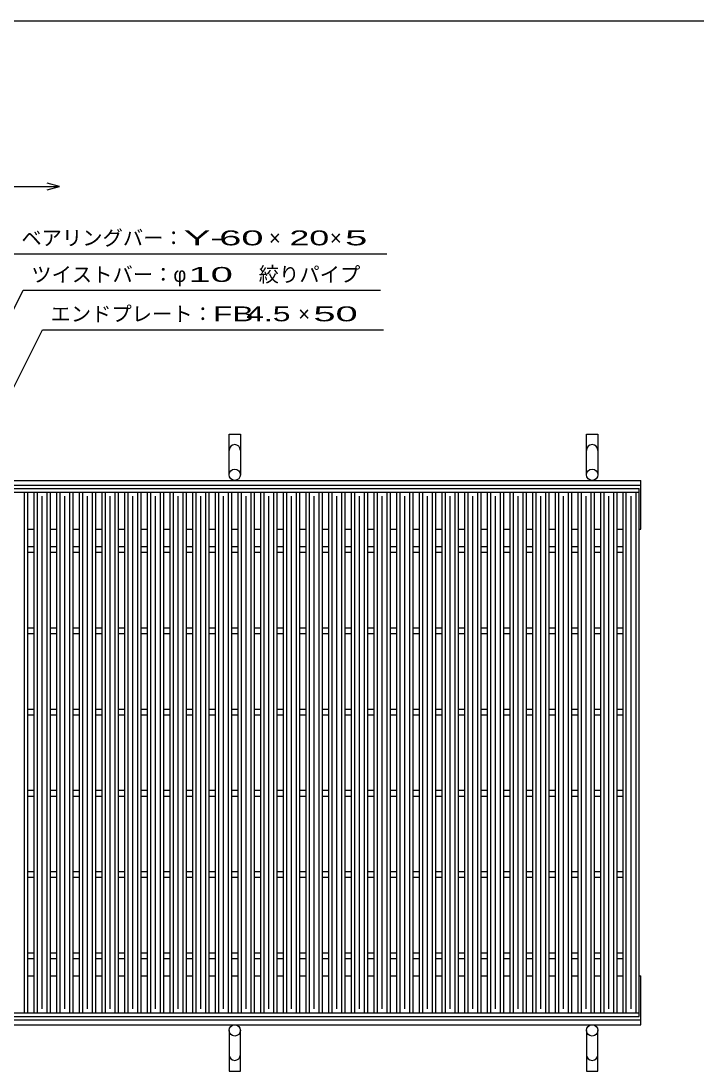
# Model space of a CAD drawing. Units: millimetres, scale not verified. Extents: x -1820 to 1724, y -1285 to 1059.
# Drawn here: x -1191 to -359, y -234 to 1059 of the extents above; entities that cross this region are included whole.
import ezdxf
from ezdxf.enums import TextEntityAlignment as Align

# ---------------------------------------------------------------- set-up
doc = ezdxf.new("R2010")
doc.units = ezdxf.units.MM
doc.header["$LTSCALE"] = 10
for name, color, linetype, lineweight in [('0_2', 150, 'Continuous', 25), ('16', 3, 'Continuous', 25), ('19', 6, 'Continuous', 25), ('22', 2, 'Continuous', 25)]:
    doc.layers.add(name, color=color, linetype=linetype, lineweight=lineweight)
doc.styles.add('ベクトル', font='')
doc.styles.get('ベクトル').set_extended_font_data('ベクトル')

msp = doc.modelspace()

# ---------------------------------------------------------------- linework, layer by layer
at = {"layer": '0_2'}
msp.add_line((-1736, 1059), (1724, 1059), dxfattribs=at)
at = {"layer": '0_2', "color": 4}
for p, q in [((-1443.83, 855.33), (-1143.83, 855.33)), ((-1143.83, 855.33), (-1158.83, 859.33)), ((-1158.83, 851.33), (-1143.83, 855.33))]:
    msp.add_line(p, q, dxfattribs=at)
at = {"layer": '16'}
for p, q in [((-1426, 483.5), (-430, 483.5)), ((-1426, 479), (-430, 479)), ((-1202.8, 479), (-1182.8, 479)), ((-1186.8, -162), (-1186.8, 479)), ((-1182.8, -162), (-1182.8, 479)), ((-1174.9, -162), (-1174.9, 479)), ((-1174.9, 479), (-1154.9, 479)), ((-1170.9, -162), (-1170.9, 479)), ((-1158.9, -162), (-1158.9, 479)), ((-1154.9, -162), (-1154.9, 479)), ((-1147, -162), (-1147, 479)), ((-1147, 479), (-1127, 479)), ((-1143, -162), (-1143, 479)), ((-1131, -162), (-1131, 479)), ((-1127, -162), (-1127, 479)), ((-1119.1, -162), (-1119.1, 479)), ((-1119.1, 479), (-1099.1, 479)), ((-1115.1, -162), (-1115.1, 479)), ((-1103.1, -162), (-1103.1, 479)), ((-1099.1, -162), (-1099.1, 479)), ((-1091.2, -162), (-1091.2, 479)), ((-1091.2, 479), (-1071.2, 479)), ((-1087.2, -162), (-1087.2, 479)), ((-1075.2, -162), (-1075.2, 479)), ((-1071.2, -162), (-1071.2, 479)), ((-1063.3, -162), (-1063.3, 479)), ((-1063.3, 479), (-1043.3, 479)), ((-1059.3, -162), (-1059.3, 479)), ((-1047.3, -162), (-1047.3, 479)), ((-1043.3, -162), (-1043.3, 479)), ((-1035.4, -162), (-1035.4, 479)), ((-1035.4, 479), (-1015.4, 479)), ((-1031.4, -162), (-1031.4, 479)), ((-1019.4, -162), (-1019.4, 479)), ((-1015.4, -162), (-1015.4, 479)), ((-1007.5, -162), (-1007.5, 479)), ((-1007.5, 479), (-987.5, 479)), ((-1003.5, -162), (-1003.5, 479)), ((-991.5, -162), (-991.5, 479)), ((-987.5, -162), (-987.5, 479)), ((-979.6, -162), (-979.6, 479)), ((-979.6, 479), (-959.6, 479)), ((-975.6, -162), (-975.6, 479)), ((-963.6, -162), (-963.6, 479)), ((-959.6, -162), (-959.6, 479)), ((-951.7, -162), (-951.7, 479)), ((-951.7, 479), (-931.7, 479)), ((-947.7, -162), (-947.7, 479)), ((-935.7, -162), (-935.7, 479)), ((-931.7, -162), (-931.7, 479)), ((-923.8, -162), (-923.8, 479)), ((-923.8, 479), (-903.8, 479)), ((-919.8, -162), (-919.8, 479)), ((-907.8, -162), (-907.8, 479)), ((-903.8, -162), (-903.8, 479)), ((-895.9, -162), (-895.9, 479)), ((-895.9, 479), (-875.9, 479)), ((-891.9, -162), (-891.9, 479)), ((-879.9, -162), (-879.9, 479)), ((-875.9, -162), (-875.9, 479)), ((-868, -162), (-868, 479)), ((-868, 479), (-848, 479)), ((-864, -162), (-864, 479)), ((-852, -162), (-852, 479)), ((-848, -162), (-848, 479)), ((-840.1, -162), (-840.1, 479)), ((-840.1, 479), (-820.1, 479)), ((-836.1, -162), (-836.1, 479)), ((-824.1, -162), (-824.1, 479)), ((-820.1, -162), (-820.1, 479)), ((-812.2, -162), (-812.2, 479)), ((-812.2, 479), (-792.2, 479)), ((-808.2, -162), (-808.2, 479)), ((-796.2, -162), (-796.2, 479)), ((-792.2, -162), (-792.2, 479)), ((-784.3, -162), (-784.3, 479)), ((-784.3, 479), (-764.3, 479)), ((-780.3, -162), (-780.3, 479)), ((-768.3, -162), (-768.3, 479)), ((-764.3, -162), (-764.3, 479)), ((-756.4, -162), (-756.4, 479)), ((-756.4, 479), (-736.4, 479)), ((-752.4, -162), (-752.4, 479)), ((-740.4, -162), (-740.4, 479)), ((-736.4, -162), (-736.4, 479)), ((-728.5, -162), (-728.5, 479)), ((-728.5, 479), (-708.5, 479)), ((-724.5, -162), (-724.5, 479)), ((-712.5, -162), (-712.5, 479)), ((-708.5, -162), (-708.5, 479)), ((-700.6, -162), (-700.6, 479)), ((-700.6, 479), (-680.6, 479)), ((-696.6, -162), (-696.6, 479)), ((-684.6, -162), (-684.6, 479)), ((-680.6, -162), (-680.6, 479)), ((-672.7, -162), (-672.7, 479)), ((-672.7, 479), (-652.7, 479)), ((-668.7, -162), (-668.7, 479)), ((-656.7, -162), (-656.7, 479)), ((-652.7, -162), (-652.7, 479)), ((-644.8, -162), (-644.8, 479)), ((-644.8, 479), (-624.8, 479)), ((-640.8, -162), (-640.8, 479)), ((-628.8, -162), (-628.8, 479)), ((-624.8, -162), (-624.8, 479)), ((-616.9, -162), (-616.9, 479)), ((-616.9, 479), (-596.9, 479)), ((-612.9, -162), (-612.9, 479)), ((-600.9, -162), (-600.9, 479)), ((-596.9, -162), (-596.9, 479)), ((-589, -162), (-589, 479)), ((-589, 479), (-569, 479)), ((-585, -162), (-585, 479)), ((-573, -162), (-573, 479)), ((-569, -162), (-569, 479)), ((-561.1, -162), (-561.1, 479)), ((-561.1, 479), (-541.1, 479)), ((-557.1, -162), (-557.1, 479)), ((-545.1, -162), (-545.1, 479)), ((-541.1, -162), (-541.1, 479)), ((-533.2, -162), (-533.2, 479)), ((-533.2, 479), (-513.2, 479)), ((-529.2, -162), (-529.2, 479)), ((-517.2, -162), (-517.2, 479)), ((-513.2, -162), (-513.2, 479)), ((-505.3, -162), (-505.3, 479)), ((-505.3, 479), (-485.3, 479)), ((-501.3, -162), (-501.3, 479)), ((-489.3, -162), (-489.3, 479)), ((-485.3, -162), (-485.3, 479)), ((-477.4, -162), (-477.4, 479)), ((-477.4, 479), (-457.4, 479)), ((-473.4, -162), (-473.4, 479)), ((-461.4, -162), (-461.4, 479)), ((-457.4, -162), (-457.4, 479)), ((-450, -162), (-450, 479)), ((-450, 479), (-430, 479)), ((-446, -162), (-446, 479)), ((-434, -162), (-434, 479)), ((-430, 479), (-430, 483.5)), ((-430, -162), (-430, 479)), ((-1164.9, -157), (-1164.9, 474)), ((-1137, -157), (-1137, 474)), ((-1109.1, -157), (-1109.1, 474)), ((-1081.2, -157), (-1081.2, 474)), ((-1053.3, -157), (-1053.3, 474)), ((-1025.4, -157), (-1025.4, 474)), ((-997.5, -157), (-997.5, 474)), ((-969.6, -157), (-969.6, 474)), ((-941.7, -157), (-941.7, 474)), ((-913.8, -157), (-913.8, 474)), ((-885.9, -157), (-885.9, 474)), ((-858, -157), (-858, 474)), ((-830.1, -157), (-830.1, 474)), ((-802.2, -157), (-802.2, 474)), ((-774.3, -157), (-774.3, 474)), ((-746.4, -157), (-746.4, 474)), ((-718.5, -157), (-718.5, 474)), ((-690.6, -157), (-690.6, 474)), ((-662.7, -157), (-662.7, 474)), ((-634.8, -157), (-634.8, 474)), ((-606.9, -157), (-606.9, 474)), ((-579, -157), (-579, 474)), ((-551.1, -157), (-551.1, 474)), ((-523.2, -157), (-523.2, 474)), ((-495.3, -157), (-495.3, 474)), ((-467.4, -157), (-467.4, 474)), ((-440, -157), (-440, 474)), ((-1182.8, 412), (-1174.9, 412)), ((-1182.8, 405), (-1174.9, 405)), ((-1154.9, 412), (-1147, 412)), ((-1154.9, 405), (-1147, 405)), ((-1127, 412), (-1119.1, 412)), ((-1127, 405), (-1119.1, 405)), ((-1099.1, 412), (-1091.2, 412)), ((-1099.1, 405), (-1091.2, 405)), ((-1071.2, 412), (-1063.3, 412)), ((-1071.2, 405), (-1063.3, 405)), ((-1043.3, 412), (-1035.4, 412)), ((-1043.3, 405), (-1035.4, 405)), ((-1015.4, 412), (-1007.5, 412)), ((-1015.4, 405), (-1007.5, 405)), ((-987.5, 412), (-979.6, 412)), ((-987.5, 405), (-979.6, 405)), ((-959.6, 412), (-951.7, 412)), ((-959.6, 405), (-951.7, 405)), ((-931.7, 412), (-923.8, 412)), ((-931.7, 405), (-923.8, 405)), ((-903.8, 412), (-895.9, 412)), ((-903.8, 405), (-895.9, 405)), ((-875.9, 412), (-868, 412)), ((-875.9, 405), (-868, 405)), ((-848, 412), (-840.1, 412)), ((-848, 405), (-840.1, 405)), ((-820.1, 412), (-812.2, 412)), ((-820.1, 405), (-812.2, 405)), ((-792.2, 412), (-784.3, 412)), ((-792.2, 405), (-784.3, 405)), ((-764.3, 412), (-756.4, 412)), ((-764.3, 405), (-756.4, 405)), ((-736.4, 412), (-728.5, 412)), ((-736.4, 405), (-728.5, 405)), ((-708.5, 412), (-700.6, 412)), ((-708.5, 405), (-700.6, 405)), ((-680.6, 412), (-672.7, 412)), ((-680.6, 405), (-672.7, 405)), ((-652.7, 412), (-644.8, 412)), ((-652.7, 405), (-644.8, 405)), ((-624.8, 412), (-616.9, 412)), ((-624.8, 405), (-616.9, 405)), ((-596.9, 412), (-589, 412)), ((-596.9, 405), (-589, 405)), ((-569, 412), (-561.1, 412)), ((-569, 405), (-561.1, 405)), ((-541.1, 412), (-533.2, 412)), ((-541.1, 405), (-533.2, 405)), ((-513.2, 412), (-505.3, 412)), ((-513.2, 405), (-505.3, 405)), ((-485.3, 412), (-477.4, 412)), ((-485.3, 405), (-477.4, 405)), ((-457.4, 412), (-450, 412)), ((-457.4, 405), (-450, 405)), ((-1182.8, 312), (-1174.9, 312)), ((-1154.9, 312), (-1147, 312)), ((-1127, 312), (-1119.1, 312)), ((-1099.1, 312), (-1091.2, 312)), ((-1071.2, 312), (-1063.3, 312)), ((-1043.3, 312), (-1035.4, 312)), ((-1015.4, 312), (-1007.5, 312)), ((-987.5, 312), (-979.6, 312)), ((-959.6, 312), (-951.7, 312)), ((-931.7, 312), (-923.8, 312)), ((-903.8, 312), (-895.9, 312)), ((-875.9, 312), (-868, 312)), ((-848, 312), (-840.1, 312)), ((-820.1, 312), (-812.2, 312)), ((-792.2, 312), (-784.3, 312)), ((-764.3, 312), (-756.4, 312)), ((-736.4, 312), (-728.5, 312)), ((-708.5, 312), (-700.6, 312)), ((-680.6, 312), (-672.7, 312)), ((-652.7, 312), (-644.8, 312)), ((-624.8, 312), (-616.9, 312)), ((-596.9, 312), (-589, 312)), ((-569, 312), (-561.1, 312)), ((-541.1, 312), (-533.2, 312)), ((-513.2, 312), (-505.3, 312)), ((-485.3, 312), (-477.4, 312)), ((-457.4, 312), (-450, 312)), ((-1182.8, 305), (-1174.9, 305)), ((-1154.9, 305), (-1147, 305)), ((-1127, 305), (-1119.1, 305)), ((-1099.1, 305), (-1091.2, 305)), ((-1071.2, 305), (-1063.3, 305)), ((-1043.3, 305), (-1035.4, 305)), ((-1015.4, 305), (-1007.5, 305)), ((-987.5, 305), (-979.6, 305)), ((-959.6, 305), (-951.7, 305)), ((-931.7, 305), (-923.8, 305)), ((-903.8, 305), (-895.9, 305)), ((-875.9, 305), (-868, 305)), ((-848, 305), (-840.1, 305)), ((-820.1, 305), (-812.2, 305)), ((-792.2, 305), (-784.3, 305)), ((-764.3, 305), (-756.4, 305)), ((-736.4, 305), (-728.5, 305)), ((-708.5, 305), (-700.6, 305)), ((-680.6, 305), (-672.7, 305)), ((-652.7, 305), (-644.8, 305)), ((-624.8, 305), (-616.9, 305)), ((-596.9, 305), (-589, 305)), ((-569, 305), (-561.1, 305)), ((-541.1, 305), (-533.2, 305)), ((-513.2, 305), (-505.3, 305)), ((-485.3, 305), (-477.4, 305)), ((-457.4, 305), (-450, 305)), ((-1182.8, 212), (-1174.9, 212)), ((-1154.9, 212), (-1147, 212)), ((-1127, 212), (-1119.1, 212)), ((-1099.1, 212), (-1091.2, 212)), ((-1071.2, 212), (-1063.3, 212)), ((-1043.3, 212), (-1035.4, 212)), ((-1015.4, 212), (-1007.5, 212)), ((-987.5, 212), (-979.6, 212)), ((-959.6, 212), (-951.7, 212)), ((-931.7, 212), (-923.8, 212)), ((-903.8, 212), (-895.9, 212)), ((-875.9, 212), (-868, 212)), ((-848, 212), (-840.1, 212)), ((-820.1, 212), (-812.2, 212)), ((-792.2, 212), (-784.3, 212)), ((-764.3, 212), (-756.4, 212)), ((-736.4, 212), (-728.5, 212)), ((-708.5, 212), (-700.6, 212)), ((-680.6, 212), (-672.7, 212)), ((-652.7, 212), (-644.8, 212)), ((-624.8, 212), (-616.9, 212)), ((-596.9, 212), (-589, 212)), ((-569, 212), (-561.1, 212)), ((-541.1, 212), (-533.2, 212)), ((-513.2, 212), (-505.3, 212)), ((-485.3, 212), (-477.4, 212)), ((-457.4, 212), (-450, 212)), ((-1182.8, 205), (-1174.9, 205)), ((-1154.9, 205), (-1147, 205)), ((-1127, 205), (-1119.1, 205)), ((-1099.1, 205), (-1091.2, 205)), ((-1071.2, 205), (-1063.3, 205)), ((-1043.3, 205), (-1035.4, 205)), ((-1015.4, 205), (-1007.5, 205)), ((-987.5, 205), (-979.6, 205)), ((-959.6, 205), (-951.7, 205)), ((-931.7, 205), (-923.8, 205)), ((-903.8, 205), (-895.9, 205)), ((-875.9, 205), (-868, 205)), ((-848, 205), (-840.1, 205)), ((-820.1, 205), (-812.2, 205)), ((-792.2, 205), (-784.3, 205)), ((-764.3, 205), (-756.4, 205)), ((-736.4, 205), (-728.5, 205)), ((-708.5, 205), (-700.6, 205)), ((-680.6, 205), (-672.7, 205)), ((-652.7, 205), (-644.8, 205)), ((-624.8, 205), (-616.9, 205)), ((-596.9, 205), (-589, 205)), ((-569, 205), (-561.1, 205)), ((-541.1, 205), (-533.2, 205)), ((-513.2, 205), (-505.3, 205)), ((-485.3, 205), (-477.4, 205)), ((-457.4, 205), (-450, 205)), ((-1182.8, 112), (-1174.9, 112)), ((-1182.8, 105), (-1174.9, 105)), ((-1154.9, 112), (-1147, 112)), ((-1154.9, 105), (-1147, 105)), ((-1127, 112), (-1119.1, 112)), ((-1127, 105), (-1119.1, 105)), ((-1099.1, 112), (-1091.2, 112)), ((-1099.1, 105), (-1091.2, 105)), ((-1071.2, 112), (-1063.3, 112)), ((-1071.2, 105), (-1063.3, 105)), ((-1043.3, 112), (-1035.4, 112)), ((-1043.3, 105), (-1035.4, 105)), ((-1015.4, 112), (-1007.5, 112)), ((-1015.4, 105), (-1007.5, 105)), ((-987.5, 112), (-979.6, 112)), ((-987.5, 105), (-979.6, 105)), ((-959.6, 112), (-951.7, 112)), ((-959.6, 105), (-951.7, 105)), ((-931.7, 112), (-923.8, 112)), ((-931.7, 105), (-923.8, 105)), ((-903.8, 112), (-895.9, 112)), ((-903.8, 105), (-895.9, 105)), ((-875.9, 112), (-868, 112)), ((-875.9, 105), (-868, 105)), ((-848, 112), (-840.1, 112)), ((-848, 105), (-840.1, 105)), ((-820.1, 112), (-812.2, 112)), ((-820.1, 105), (-812.2, 105)), ((-792.2, 112), (-784.3, 112)), ((-792.2, 105), (-784.3, 105)), ((-764.3, 112), (-756.4, 112)), ((-764.3, 105), (-756.4, 105)), ((-736.4, 112), (-728.5, 112)), ((-736.4, 105), (-728.5, 105)), ((-708.5, 112), (-700.6, 112)), ((-708.5, 105), (-700.6, 105)), ((-680.6, 112), (-672.7, 112)), ((-680.6, 105), (-672.7, 105)), ((-652.7, 112), (-644.8, 112)), ((-652.7, 105), (-644.8, 105)), ((-624.8, 112), (-616.9, 112)), ((-624.8, 105), (-616.9, 105)), ((-596.9, 112), (-589, 112)), ((-596.9, 105), (-589, 105)), ((-569, 112), (-561.1, 112)), ((-569, 105), (-561.1, 105)), ((-541.1, 112), (-533.2, 112)), ((-541.1, 105), (-533.2, 105)), ((-513.2, 112), (-505.3, 112)), ((-513.2, 105), (-505.3, 105)), ((-485.3, 112), (-477.4, 112)), ((-485.3, 105), (-477.4, 105)), ((-457.4, 112), (-450, 112)), ((-457.4, 105), (-450, 105)), ((-1182.8, 12), (-1174.9, 12)), ((-1182.8, 5), (-1174.9, 5)), ((-1154.9, 12), (-1147, 12)), ((-1154.9, 5), (-1147, 5)), ((-1127, 12), (-1119.1, 12)), ((-1127, 5), (-1119.1, 5)), ((-1099.1, 12), (-1091.2, 12)), ((-1099.1, 5), (-1091.2, 5)), ((-1071.2, 12), (-1063.3, 12)), ((-1071.2, 5), (-1063.3, 5)), ((-1043.3, 12), (-1035.4, 12)), ((-1043.3, 5), (-1035.4, 5)), ((-1015.4, 12), (-1007.5, 12)), ((-1015.4, 5), (-1007.5, 5)), ((-987.5, 12), (-979.6, 12)), ((-987.5, 5), (-979.6, 5)), ((-959.6, 12), (-951.7, 12)), ((-959.6, 5), (-951.7, 5)), ((-931.7, 12), (-923.8, 12)), ((-931.7, 5), (-923.8, 5)), ((-903.8, 12), (-895.9, 12)), ((-903.8, 5), (-895.9, 5)), ((-875.9, 12), (-868, 12)), ((-875.9, 5), (-868, 5)), ((-848, 12), (-840.1, 12)), ((-848, 5), (-840.1, 5)), ((-820.1, 12), (-812.2, 12)), ((-820.1, 5), (-812.2, 5)), ((-792.2, 12), (-784.3, 12)), ((-792.2, 5), (-784.3, 5)), ((-764.3, 12), (-756.4, 12)), ((-764.3, 5), (-756.4, 5)), ((-736.4, 12), (-728.5, 12)), ((-736.4, 5), (-728.5, 5)), ((-708.5, 12), (-700.6, 12)), ((-708.5, 5), (-700.6, 5)), ((-680.6, 12), (-672.7, 12)), ((-680.6, 5), (-672.7, 5)), ((-652.7, 12), (-644.8, 12)), ((-652.7, 5), (-644.8, 5)), ((-624.8, 12), (-616.9, 12)), ((-624.8, 5), (-616.9, 5)), ((-596.9, 12), (-589, 12)), ((-596.9, 5), (-589, 5)), ((-569, 12), (-561.1, 12)), ((-569, 5), (-561.1, 5)), ((-541.1, 12), (-533.2, 12)), ((-541.1, 5), (-533.2, 5)), ((-513.2, 12), (-505.3, 12)), ((-513.2, 5), (-505.3, 5)), ((-485.3, 12), (-477.4, 12)), ((-485.3, 5), (-477.4, 5)), ((-457.4, 12), (-450, 12)), ((-457.4, 5), (-450, 5)), ((-1182.8, -88), (-1174.9, -88)), ((-1154.9, -88), (-1147, -88)), ((-1127, -88), (-1119.1, -88)), ((-1099.1, -88), (-1091.2, -88)), ((-1071.2, -88), (-1063.3, -88)), ((-1043.3, -88), (-1035.4, -88)), ((-1015.4, -88), (-1007.5, -88)), ((-987.5, -88), (-979.6, -88)), ((-959.6, -88), (-951.7, -88)), ((-931.7, -88), (-923.8, -88)), ((-903.8, -88), (-895.9, -88)), ((-875.9, -88), (-868, -88)), ((-848, -88), (-840.1, -88)), ((-820.1, -88), (-812.2, -88)), ((-792.2, -88), (-784.3, -88)), ((-764.3, -88), (-756.4, -88)), ((-736.4, -88), (-728.5, -88)), ((-708.5, -88), (-700.6, -88)), ((-680.6, -88), (-672.7, -88)), ((-652.7, -88), (-644.8, -88)), ((-624.8, -88), (-616.9, -88)), ((-596.9, -88), (-589, -88)), ((-569, -88), (-561.1, -88)), ((-541.1, -88), (-533.2, -88)), ((-513.2, -88), (-505.3, -88)), ((-485.3, -88), (-477.4, -88)), ((-457.4, -88), (-450, -88)), ((-1182.8, -95), (-1174.9, -95)), ((-1154.9, -95), (-1147, -95)), ((-1127, -95), (-1119.1, -95)), ((-1099.1, -95), (-1091.2, -95)), ((-1071.2, -95), (-1063.3, -95)), ((-1043.3, -95), (-1035.4, -95)), ((-1015.4, -95), (-1007.5, -95)), ((-987.5, -95), (-979.6, -95)), ((-959.6, -95), (-951.7, -95)), ((-931.7, -95), (-923.8, -95)), ((-903.8, -95), (-895.9, -95)), ((-875.9, -95), (-868, -95)), ((-848, -95), (-840.1, -95)), ((-820.1, -95), (-812.2, -95)), ((-792.2, -95), (-784.3, -95)), ((-764.3, -95), (-756.4, -95)), ((-736.4, -95), (-728.5, -95)), ((-708.5, -95), (-700.6, -95)), ((-680.6, -95), (-672.7, -95)), ((-652.7, -95), (-644.8, -95)), ((-624.8, -95), (-616.9, -95)), ((-596.9, -95), (-589, -95)), ((-569, -95), (-561.1, -95)), ((-541.1, -95), (-533.2, -95)), ((-513.2, -95), (-505.3, -95)), ((-485.3, -95), (-477.4, -95)), ((-457.4, -95), (-450, -95)), ((-1426, -162), (-430, -162)), ((-1426, -166.5), (-430, -166.5)), ((-1202.8, -162), (-1182.8, -162)), ((-1174.9, -162), (-1154.9, -162)), ((-1147, -162), (-1127, -162)), ((-1119.1, -162), (-1099.1, -162)), ((-1091.2, -162), (-1071.2, -162)), ((-1063.3, -162), (-1043.3, -162)), ((-1035.4, -162), (-1015.4, -162)), ((-1007.5, -162), (-987.5, -162)), ((-979.6, -162), (-959.6, -162)), ((-951.7, -162), (-931.7, -162)), ((-923.8, -162), (-903.8, -162)), ((-895.9, -162), (-875.9, -162)), ((-868, -162), (-848, -162)), ((-840.1, -162), (-820.1, -162)), ((-812.2, -162), (-792.2, -162)), ((-784.3, -162), (-764.3, -162)), ((-756.4, -162), (-736.4, -162)), ((-728.5, -162), (-708.5, -162)), ((-700.6, -162), (-680.6, -162)), ((-672.7, -162), (-652.7, -162)), ((-644.8, -162), (-624.8, -162)), ((-616.9, -162), (-596.9, -162)), ((-589, -162), (-569, -162)), ((-561.1, -162), (-541.1, -162)), ((-533.2, -162), (-513.2, -162)), ((-505.3, -162), (-485.3, -162)), ((-477.4, -162), (-457.4, -162)), ((-450, -162), (-430, -162)), ((-430, -166.5), (-430, -162))]:
    msp.add_line(p, q, dxfattribs=at)
at = {"layer": '19'}
for p, q in [((-935, 500.5), (-935, 550.5)), ((-935, 550.5), (-921, 550.5)), ((-921, 550.5), (-921, 500.5)), ((-495, 500.5), (-495, 550.5)), ((-495, 550.5), (-481, 550.5)), ((-481, 550.5), (-481, 500.5)), ((-1428, 493.5), (-428, 493.5)), ((-428, 433.5), (-428, 493.5)), ((-1428, 487.5), (-428, 487.5)), ((-1182.8, 433.5), (-1174.9, 433.5)), ((-1154.9, 433.5), (-1147, 433.5)), ((-1127, 433.5), (-1119.1, 433.5)), ((-1099.1, 433.5), (-1091.2, 433.5)), ((-1071.2, 433.5), (-1063.3, 433.5)), ((-1043.3, 433.5), (-1035.4, 433.5)), ((-1015.4, 433.5), (-1007.5, 433.5)), ((-987.5, 433.5), (-979.6, 433.5)), ((-959.6, 433.5), (-951.7, 433.5)), ((-931.7, 433.5), (-923.8, 433.5)), ((-903.8, 433.5), (-895.9, 433.5)), ((-875.9, 433.5), (-868, 433.5)), ((-848, 433.5), (-840.1, 433.5)), ((-820.1, 433.5), (-812.2, 433.5)), ((-792.2, 433.5), (-784.3, 433.5)), ((-764.3, 433.5), (-756.4, 433.5)), ((-736.4, 433.5), (-728.5, 433.5)), ((-708.5, 433.5), (-700.6, 433.5)), ((-680.6, 433.5), (-672.7, 433.5)), ((-652.7, 433.5), (-644.8, 433.5)), ((-624.8, 433.5), (-616.9, 433.5)), ((-596.9, 433.5), (-589, 433.5)), ((-569, 433.5), (-561.1, 433.5)), ((-541.1, 433.5), (-533.7, 433.5)), ((-513.2, 433.5), (-505.8, 433.5)), ((-485.3, 433.5), (-477.9, 433.5)), ((-457.4, 433.5), (-450, 433.5)), ((-430, 433.5), (-428, 433.5)), ((-1182.8, -116.5), (-1174.9, -116.5)), ((-1154.9, -116.5), (-1147, -116.5)), ((-1127, -116.5), (-1119.1, -116.5)), ((-1099.1, -116.5), (-1091.2, -116.5)), ((-1071.2, -116.5), (-1063.3, -116.5)), ((-1043.3, -116.5), (-1035.4, -116.5)), ((-1015.4, -116.5), (-1007.5, -116.5)), ((-987.5, -116.5), (-979.6, -116.5)), ((-959.6, -116.5), (-951.7, -116.5)), ((-931.7, -116.5), (-923.8, -116.5)), ((-903.8, -116.5), (-895.9, -116.5)), ((-875.9, -116.5), (-868, -116.5)), ((-848, -116.5), (-840.1, -116.5)), ((-820.1, -116.5), (-812.2, -116.5)), ((-792.2, -116.5), (-784.3, -116.5)), ((-764.3, -116.5), (-756.4, -116.5)), ((-736.4, -116.5), (-728.5, -116.5)), ((-708.5, -116.5), (-700.6, -116.5)), ((-680.6, -116.5), (-672.7, -116.5)), ((-652.7, -116.5), (-644.8, -116.5)), ((-624.8, -116.5), (-616.9, -116.5)), ((-596.9, -116.5), (-589, -116.5)), ((-569, -116.5), (-561.1, -116.5)), ((-541.1, -116.5), (-533.7, -116.5)), ((-513.2, -116.5), (-505.8, -116.5)), ((-485.3, -116.5), (-477.9, -116.5)), ((-457.4, -116.5), (-450, -116.5)), ((-430, -116.5), (-428, -116.5)), ((-428, -176.5), (-428, -116.5)), ((-1428, -170.5), (-428, -170.5)), ((-1428, -176.5), (-428, -176.5)), ((-935, -183.5), (-935, -233.5)), ((-921, -233.5), (-921, -183.5)), ((-495, -183.5), (-495, -233.5)), ((-481, -233.5), (-481, -183.5)), ((-935, -233.5), (-921, -233.5)), ((-495, -233.5), (-481, -233.5))]:
    msp.add_line(p, q, dxfattribs=at)
for centre in [(-928, 500.5), (-488, 500.5), (-928, -183.5), (-488, -183.5)]:
    msp.add_circle(centre, 7, dxfattribs=at)
for centre, start, end in [((-928, 530.5), 0, 180), ((-488, 530.5), 0, 180), ((-928, -213.5), 180, 0), ((-488, -213.5), 180, 0)]:
    msp.add_arc(centre, 7, start, end, dxfattribs=at)
at = {"layer": '22', "color": 4}
for p, q in [((-1200.75, 772.5), (-740.75, 772.5)), ((-1346.25, 412), (-1188.5, 727.5)), ((-1188.5, 727.5), (-748.5, 727.5)), ((-1262.55, 483.5), (-1164.8, 679)), ((-1164.8, 679), (-744.8, 679))]:
    msp.add_line(p, q, dxfattribs=at)

# ---------------------------------------------------------------- texts
at = {"layer": '22', "style": 'ベクトル'}
for s, p in [('ベアリングバー：', (-1190.75, 792)), ('×', (-885.75, 792)), ('×', (-810.75, 792)), ('ツイストバー：', (-1178.5, 747)), ('φ', (-1003.5, 747)), ('絞りパイプ', (-898.5, 747)), ('エンドプレート：', (-1154.8, 698.5)), ('×', (-849.8, 698.5))]:
    msp.add_text(s, height=18.33, dxfattribs=at).set_placement(p, align=Align.MIDDLE_LEFT)
for s, width, p in [(' 60 ', 2, (-960.75, 792)), ('20', 1.8, (-860.75, 792)), ('Y-', 2, (-990.75, 792)), (' 5 ', 2, (-805.75, 792)), (' 10 ', 2, (-998.5, 747)), ('FB', 1.6, (-954.8, 698.5)), (' 4.5 ', 1.6, (-924.8, 698.5)), (' 50 ', 2, (-844.8, 698.5))]:
    msp.add_text(s, height=18.33, dxfattribs=dict(at, width=width)).set_placement(p, align=Align.MIDDLE_LEFT)

doc.saveas('drawing.dxf')
